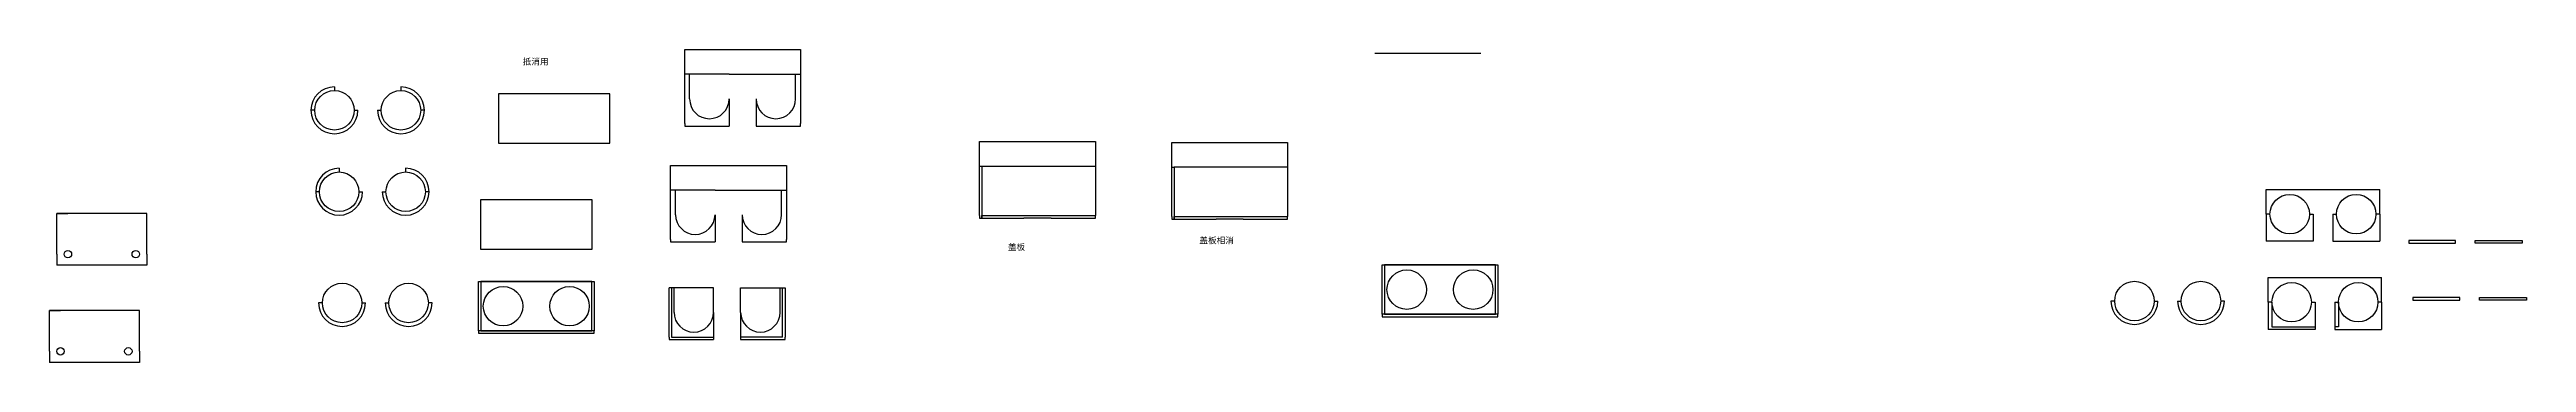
# Model space of a CAD drawing. Header units: millimetres. Extents: x 0 to 4105, y 0 to 315.
# Drawn here: x 0 to 1005, y 0 to 127 of the extents above; entities that cross this region are included whole.
import ezdxf

# ---------------------------------------------------------------- set-up
doc = ezdxf.new("R2010")
doc.units = ezdxf.units.MM
doc.styles.get("Standard").update_dxf_attribs({"font": 'arial.ttf'})

msp = doc.modelspace()

# ---------------------------------------------------------------- linework, layer by layer
for p, q in [((258.1, 117.2), (258.1, 127.2)), ((258.1, 127.2), (305.1, 127.2)), ((305.1, 127.2), (305.1, 117.2)), ((538, 125.8), (581, 125.8)), ((116, 112.1), (116, 110.6)), ((143, 112.1), (143, 110.6)), ((258.1, 107.2), (258.1, 117.2)), ((276.1, 117.2), (258.1, 117.2)), ((260.1, 107.2), (260.1, 117.2)), ((276.1, 117.2), (287.1, 117.2)), ((287.1, 117.2), (305.1, 117.2)), ((303.1, 107.2), (303.1, 117.2)), ((305.1, 117.2), (305.1, 97.2)), ((108, 102.6), (106.5, 102.6)), ((124, 102.6), (125.5, 102.6)), ((133.5, 102.6), (135, 102.6)), ((152.5, 102.6), (151, 102.6)), ((258.1, 97.2), (258.1, 107.2)), ((276.1, 107.2), (276.1, 96.2)), ((287.1, 107.2), (287.1, 96.2)), ((258.1, 97.2), (258.1, 96.2)), ((258.1, 96.2), (276.1, 96.2)), ((287.1, 96.2), (305.1, 96.2)), ((305.1, 96.2), (305.1, 97.2)), ((377.7, 79.9), (377.7, 89.9)), ((377.7, 89.9), (424.7, 89.9)), ((424.7, 89.9), (424.7, 79.9)), ((455.7, 79.5), (455.7, 89.5)), ((455.7, 89.5), (502.7, 89.5)), ((502.7, 89.5), (502.7, 79.5)), ((117.9, 79.1), (117.9, 77.6)), ((144.9, 79.1), (144.9, 77.6)), ((252.4, 70.3), (252.4, 80.3)), ((252.4, 80.3), (299.4, 80.3)), ((299.4, 80.3), (299.4, 70.3)), ((377.7, 69.9), (377.7, 79.9)), ((377.7, 79.9), (424.7, 79.9)), ((377.7, 79.9), (378.7, 79.9)), ((378.7, 79.9), (378.7, 58.9)), ((424.7, 79.9), (424.7, 59.9)), ((455.7, 69.5), (455.7, 79.5)), ((455.7, 79.5), (456.7, 79.5)), ((456.7, 79.5), (456.7, 79.7)), ((456.7, 79.7), (502.7, 79.7)), ((456.7, 79.5), (456.7, 58.5)), ((502.7, 79.5), (502.7, 59.5)), ((899.7, 60.5), (899.7, 70.5)), ((899.7, 70.5), (945.7, 70.5)), ((945.7, 60.5), (945.7, 70.5)), ((3.4, 44.3), (3.4, 60.8)), ((3.4, 60.8), (7.9, 60.8)), ((39.9, 60.8), (3.4, 60.8)), ((39.9, 44.3), (39.9, 60.8)), ((109.9, 69.6), (108.4, 69.6)), ((125.9, 69.6), (127.4, 69.6)), ((135.4, 69.6), (136.9, 69.6)), ((154.4, 69.6), (152.9, 69.6)), ((252.4, 60.3), (252.4, 70.3)), ((270.4, 70.3), (252.4, 70.3)), ((252.4, 50.3), (252.4, 60.3)), ((254.4, 60.3), (254.4, 70.3)), ((270.4, 70.3), (281.4, 70.3)), ((270.4, 60.3), (270.4, 49.3)), ((281.4, 70.3), (299.4, 70.3)), ((281.4, 60.3), (281.4, 49.3)), ((297.4, 60.3), (297.4, 70.3)), ((299.4, 70.3), (299.4, 50.3)), ((377.7, 59.9), (377.7, 69.9)), ((455.7, 59.5), (455.7, 69.5)), ((901.2, 60.5), (899.7, 60.5)), ((899.7, 60.5), (899.7, 50.5)), ((917.2, 60.5), (918.7, 60.5)), ((918.7, 60.5), (918.7, 49.5)), ((926.7, 60.5), (928.2, 60.5)), ((926.7, 60.5), (926.7, 49.5)), ((945.7, 60.5), (944.2, 60.5)), ((945.7, 60.5), (945.7, 50.5)), ((252.4, 50.3), (252.4, 49.3)), ((299.4, 49.3), (299.4, 50.3)), ((377.7, 59.9), (377.7, 58.9)), ((377.7, 58.9), (395.7, 58.9)), ((378.7, 58.9), (378.7, 59.9)), ((378.7, 59.9), (424.7, 59.9)), ((406.7, 58.9), (395.7, 58.9)), ((406.7, 58.9), (424.7, 58.9)), ((424.7, 58.9), (424.7, 59.9)), ((455.7, 59.5), (455.7, 58.5)), ((455.7, 58.5), (473.7, 58.5)), ((456.7, 58.5), (456.7, 59.5)), ((456.7, 59.5), (502.7, 59.5)), ((484.7, 58.5), (473.7, 58.5)), ((484.7, 58.5), (502.7, 58.5)), ((502.7, 58.5), (502.7, 59.5)), ((899.7, 50.5), (899.7, 49.5)), ((945.7, 50.5), (945.7, 49.5)), ((3.4, 44.3), (3.4, 39.8)), ((39.9, 44.3), (39.9, 39.8)), ((252.4, 49.3), (270.4, 49.3)), ((281.4, 49.3), (299.4, 49.3)), ((918.7, 49.5), (899.7, 49.5)), ((926.7, 49.5), (945.7, 49.5)), ((39.9, 39.8), (3.4, 39.8)), ((174.4, 23.2), (174.4, 33.2)), ((174.4, 33.2), (221.4, 33.2)), ((220.4, 33.2), (175.4, 33.2)), ((175.4, 33.2), (175.4, 23.2)), ((220.4, 23.2), (220.4, 33.2)), ((221.4, 33.2), (221.4, 13.2)), ((251.8, 20.7), (251.8, 30.7)), ((269.8, 30.7), (251.8, 30.7)), ((252.8, 30.7), (252.8, 20.7)), ((253.8, 20.7), (253.8, 30.7)), ((269.8, 20.7), (269.8, 30.7)), ((280.8, 20.7), (280.8, 30.7)), ((280.8, 30.7), (298.8, 30.7)), ((296.8, 20.7), (296.8, 30.7)), ((297.8, 20.7), (297.8, 30.7)), ((298.8, 30.7), (298.8, 10.7)), ((541, 29.9), (541, 39.9)), ((541, 39.9), (588, 39.9)), ((587, 39.9), (542, 39.9)), ((542, 39.9), (542, 29.9)), ((587, 29.9), (587, 39.9)), ((588, 39.9), (588, 19.9)), ((900.5, 24.8), (900.5, 34.8)), ((900.5, 34.8), (946.5, 34.8)), ((946.5, 24.8), (946.5, 34.8)), ((0.4, 4.9), (0.4, 21.4)), ((0.4, 21.4), (4.9, 21.4)), ((36.9, 21.4), (0.4, 21.4)), ((36.9, 4.9), (36.9, 21.4)), ((111.1, 24.5), (109.6, 24.5)), ((127.1, 24.5), (128.6, 24.5)), ((136.6, 24.5), (138.1, 24.5)), ((155.6, 24.5), (154.1, 24.5)), ((174.4, 13.2), (174.4, 23.2)), ((175.4, 23.2), (175.4, 13.2)), ((220.4, 13.2), (220.4, 23.2)), ((251.8, 10.7), (251.8, 20.7)), ((252.8, 20.7), (252.8, 10.7)), ((269.8, 20.7), (269.8, 9.7)), ((280.8, 20.7), (280.8, 9.7)), ((297.8, 10.7), (297.8, 20.7)), ((541, 19.9), (541, 29.9)), ((542, 29.9), (542, 19.9)), ((587, 19.9), (587, 29.9)), ((838.2, 25.3), (836.7, 25.3)), ((854.2, 25.3), (855.7, 25.3)), ((863.7, 25.3), (865.2, 25.3)), ((882.7, 25.3), (881.2, 25.3)), ((902, 24.8), (900.5, 24.8)), ((900.5, 24.8), (900.5, 14.8)), ((902, 24.8), (902, 14.8)), ((918, 24.8), (919.5, 24.8)), ((919.5, 24.8), (919.5, 13.8)), ((927.5, 24.8), (929, 24.8)), ((927.5, 24.8), (927.5, 13.8)), ((929, 24.8), (929, 14.8)), ((946.5, 24.8), (945, 24.8)), ((946.5, 24.8), (946.5, 14.8)), ((221.4, 13.2), (174.4, 13.2)), ((174.4, 13.2), (174.4, 12.2)), ((174.4, 12.2), (221.4, 12.2)), ((175.4, 13.2), (215.4, 13.2)), ((215.4, 13.2), (220.4, 13.2)), ((221.4, 12.2), (221.4, 13.2)), ((251.8, 10.7), (251.8, 9.7)), ((252.8, 10.7), (269.8, 10.7)), ((297.8, 10.7), (280.8, 10.7)), ((298.8, 9.7), (298.8, 10.7)), ((588, 19.9), (541, 19.9)), ((541, 19.9), (541, 18.9)), ((541, 18.9), (588, 18.9)), ((542, 19.9), (582, 19.9)), ((582, 19.9), (587, 19.9)), ((588, 18.9), (588, 19.9)), ((900.5, 14.8), (900.5, 13.8)), ((919.5, 13.8), (900.5, 13.8)), ((902, 14.8), (919.5, 14.8)), ((929, 14.8), (927.5, 14.8)), ((927.5, 13.8), (946.5, 13.8)), ((946.5, 14.8), (946.5, 13.8)), ((0.4, 4.9), (0.4, 0.4)), ((36.9, 0.4), (0.4, 0.4)), ((36.9, 4.9), (36.9, 0.4)), ((251.8, 9.7), (269.8, 9.7)), ((280.8, 9.7), (298.8, 9.7))]:
    msp.add_line(p, q)
for points in [[(182.5, 89.3), (227.7, 89.3), (227.7, 109.3), (182.5, 109.3)], [(175.3, 46.3), (220.5, 46.3), (220.5, 66.3), (175.3, 66.3)], [(976.5, 49.8), (957.5, 49.8), (957.5, 48.8), (976.5, 48.8)], [(984.5, 49.8), (1003.5, 49.8), (1003.5, 48.8), (984.5, 48.8)], [(978.2, 26.7), (959.2, 26.7), (959.2, 25.7), (978.2, 25.7)], [(986.2, 26.7), (1005.2, 26.7), (1005.2, 25.7), (986.2, 25.7)]]:
    msp.add_lwpolyline(points, close=True)
for centre, radius in [((116, 102.6), 8), ((143, 102.6), 8), ((117.9, 69.6), 8), ((144.9, 69.6), 8), ((909.2, 60.5), 8), ((909.2, 60.5), 8), ((936.2, 60.5), 8), ((936.2, 60.5), 8), ((7.9, 44.3), 1.5), ((35.4, 44.3), 1.5), ((119.1, 24.5), 8), ((146.1, 24.5), 8), ((184.4, 23.2), 8), ((211.4, 23.2), 8), ((551, 29.9), 8), ((578, 29.9), 8), ((846.2, 25.3), 8), ((873.2, 25.3), 8), ((910, 24.8), 8), ((910, 24.8), 8), ((937, 24.8), 8), ((937, 24.8), 8), ((4.9, 4.9), 1.5), ((32.4, 4.9), 1.5)]:
    msp.add_circle(centre, radius)
for centre, radius, start, end in [((116, 102.6), 9.5, 90, 180), ((143, 102.6), 9.5, 0, 90), ((116, 102.6), 9.5, 180, 0), ((143, 102.6), 9.5, 180, 0), ((268.1, 107.2), 8, 180, 0), ((295.1, 107.2), 8, 180, 0), ((117.9, 69.6), 9.5, 90, 180), ((144.9, 69.6), 9.5, 0, 90), ((117.9, 69.6), 9.5, 180, 0), ((144.9, 69.6), 9.5, 180, 0), ((262.4, 60.3), 8, 180, 0), ((289.4, 60.3), 8, 180, 0), ((119.1, 24.5), 9.5, 180, 0), ((146.1, 24.5), 9.5, 180, 0), ((261.8, 20.7), 8, 180, 0), ((288.8, 20.7), 8, 180, 0), ((846.2, 25.3), 9.5, 180, 0), ((873.2, 25.3), 9.5, 180, 0)]:
    msp.add_arc(centre, radius, start, end)

# ---------------------------------------------------------------- texts
at = {"char_height": 2.5, "attachment_point": 1}
for s, width, insert in [('{\\fSimSun|b0|i0|c134|p2;抵消用}', 19.762, (192.4, 123.6)), ('{\\fSimSun|b0|i0|c134|p2;盖板相消}', 32.442, (466.9, 51.1)), ('{\\fSimSun|b0|i0|c134|p2;盖板}', 27.018, (389.2, 48.4))]:
    msp.add_mtext_dynamic_manual_height_columns(s, width=width, gutter_width=12.5, heights=[0], dxfattribs=dict(at, insert=insert))

doc.saveas('drawing.dxf')
